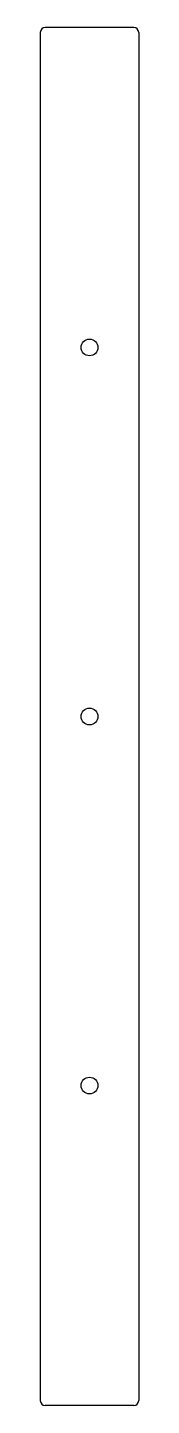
# Model space of a CAD drawing. Header units: millimetres. Extents: x -182 to -162, y -140 to 140.
import ezdxf

# ---------------------------------------------------------------- set-up
doc = ezdxf.new("R2010")
doc.units = ezdxf.units.MM

msp = doc.modelspace()

# ---------------------------------------------------------------- linework, layer by layer
at = {"color": 7, "linetype": 'Continuous', "lineweight": 25}
for p, q in [((-162.5, 140), (-180.5, 140)), ((-181.5, 139), (-181.5, -139)), ((-161.5, 139), (-161.5, -139)), ((-162.5, -140), (-180.5, -140))]:
    msp.add_line(p, q, dxfattribs=at)
for centre in [(-171.5, 75), (-171.5, 0), (-171.5, -75)]:
    msp.add_circle(centre, 1.7, dxfattribs=at)
for centre, start, end in [((-180.5, 139), 90, 180), ((-162.5, 139), 0, 90), ((-180.5, -139), 180, 270), ((-162.5, -139), 270, 0)]:
    msp.add_arc(centre, 1, start, end, dxfattribs=at)

doc.saveas('drawing.dxf')
